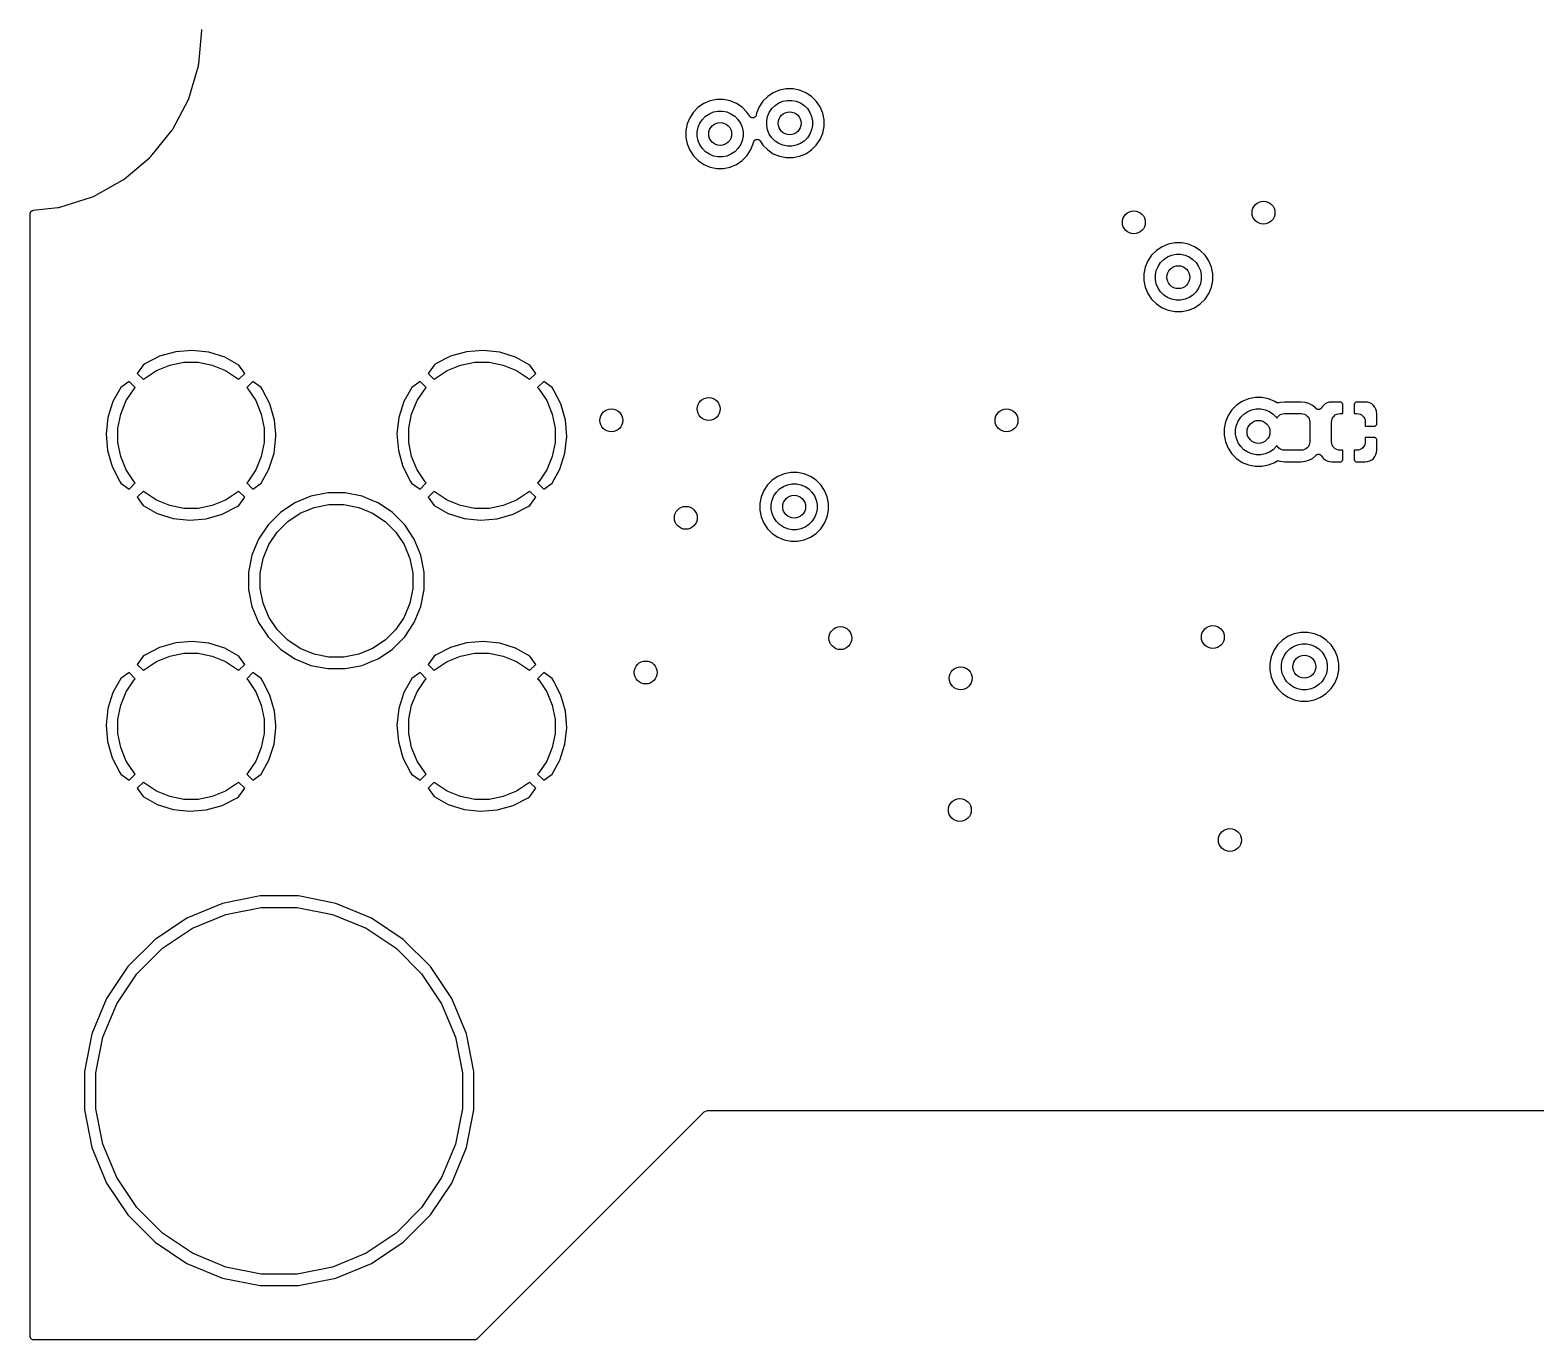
# Model space of a CAD drawing. Extents: x 113.2 to 188.8, y -123.8 to -78.2.
# Drawn here: x 113.15 to 139.44, y -123.85 to -100.99 of the extents above; entities that cross this region are included whole.
import ezdxf

# ---------------------------------------------------------------- set-up
doc = ezdxf.new("R2010")
doc.units = 0
doc.layers.add('BLACK', color=7, linetype='CONTINUOUS')

msp = doc.modelspace()

# ---------------------------------------------------------------- linework, layer by layer
at = {"layer": 'BLACK', "linetype": 'CONTINUOUS'}
for p, q in [((116.097, -101.575), (116.15, -100.996)), ((116.15, -100.996), (116.15, -100.979)), ((115.926, -102.166), (116.091, -101.608)), ((116.091, -101.608), (116.094, -101.592)), ((116.094, -101.591), (116.097, -101.575)), ((116.094, -101.592), (116.094, -101.591)), ((126.354, -102.013), (126.238, -102.036)), ((126.472, -102.013), (126.354, -102.013)), ((126.588, -102.036), (126.472, -102.013)), ((115.647, -102.706), (115.914, -102.196)), ((115.914, -102.196), (115.92, -102.181)), ((115.92, -102.18), (115.926, -102.166)), ((115.92, -102.181), (115.92, -102.18)), ((124.916, -102.268), (124.818, -102.334)), ((125.025, -102.223), (124.916, -102.268)), ((125.141, -102.2), (125.025, -102.223)), ((125.259, -102.2), (125.141, -102.2)), ((125.375, -102.223), (125.259, -102.2)), ((125.484, -102.268), (125.375, -102.223)), ((125.582, -102.334), (125.484, -102.268)), ((125.947, -102.23), (125.881, -102.328)), ((126.03, -102.147), (125.947, -102.23)), ((126.128, -102.081), (126.03, -102.147)), ((126.238, -102.036), (126.128, -102.081)), ((126.158, -102.302), (126.223, -102.258)), ((126.223, -102.258), (126.296, -102.228)), ((126.296, -102.228), (126.373, -102.213)), ((126.373, -102.213), (126.452, -102.213)), ((126.452, -102.213), (126.529, -102.228)), ((126.529, -102.228), (126.602, -102.258)), ((126.697, -102.081), (126.588, -102.036)), ((126.602, -102.258), (126.668, -102.302)), ((126.795, -102.147), (126.697, -102.081)), ((126.879, -102.23), (126.795, -102.147)), ((126.944, -102.328), (126.879, -102.23)), ((124.668, -102.516), (124.623, -102.625)), ((124.734, -102.418), (124.668, -102.516)), ((124.818, -102.334), (124.734, -102.418)), ((124.889, -102.545), (124.945, -102.489)), ((124.945, -102.489), (125.011, -102.446)), ((125.011, -102.446), (125.083, -102.415)), ((125.083, -102.415), (125.161, -102.4)), ((125.161, -102.4), (125.239, -102.4)), ((125.239, -102.4), (125.317, -102.415)), ((125.317, -102.415), (125.389, -102.446)), ((125.389, -102.446), (125.455, -102.489)), ((125.455, -102.489), (125.511, -102.545)), ((125.666, -102.418), (125.582, -102.334)), ((125.716, -102.492), (125.666, -102.418)), ((125.719, -102.496), (125.716, -102.492)), ((125.723, -102.501), (125.719, -102.496)), ((125.728, -102.505), (125.723, -102.501)), ((125.723, -102.501), (125.723, -102.501)), ((125.723, -102.501), (125.723, -102.501)), ((125.733, -102.509), (125.728, -102.505)), ((125.738, -102.512), (125.733, -102.509)), ((125.733, -102.509), (125.733, -102.509)), ((125.733, -102.509), (125.733, -102.509)), ((125.743, -102.515), (125.738, -102.512)), ((125.744, -102.515), (125.743, -102.515)), ((125.75, -102.517), (125.744, -102.515)), ((125.744, -102.515), (125.744, -102.515)), ((125.755, -102.518), (125.75, -102.517)), ((125.761, -102.519), (125.755, -102.518)), ((125.755, -102.518), (125.755, -102.518)), ((125.755, -102.518), (125.755, -102.518)), ((125.767, -102.52), (125.761, -102.519)), ((125.768, -102.52), (125.767, -102.52)), ((125.767, -102.52), (125.767, -102.52)), ((125.773, -102.519), (125.768, -102.52)), ((125.78, -102.518), (125.773, -102.519)), ((125.785, -102.517), (125.78, -102.518)), ((125.78, -102.518), (125.78, -102.518)), ((125.78, -102.518), (125.78, -102.518)), ((125.791, -102.515), (125.785, -102.517)), ((125.792, -102.515), (125.791, -102.515)), ((125.791, -102.515), (125.791, -102.515)), ((125.797, -102.512), (125.792, -102.515)), ((125.802, -102.509), (125.797, -102.512)), ((125.807, -102.506), (125.802, -102.509)), ((125.802, -102.509), (125.802, -102.509)), ((125.802, -102.509), (125.802, -102.509)), ((125.812, -102.502), (125.807, -102.506)), ((125.816, -102.497), (125.812, -102.502)), ((125.812, -102.502), (125.812, -102.502)), ((125.812, -102.502), (125.812, -102.502)), ((125.82, -102.492), (125.816, -102.497)), ((125.823, -102.487), (125.82, -102.492)), ((125.82, -102.492), (125.82, -102.492)), ((125.82, -102.492), (125.82, -102.492)), ((125.826, -102.482), (125.823, -102.487)), ((125.827, -102.476), (125.826, -102.481)), ((125.826, -102.481), (125.826, -102.481)), ((125.826, -102.481), (125.826, -102.482)), ((125.829, -102.47), (125.827, -102.476)), ((125.836, -102.438), (125.829, -102.469)), ((125.829, -102.469), (125.829, -102.47)), ((125.829, -102.47), (125.829, -102.47)), ((125.829, -102.47), (125.829, -102.47)), ((125.829, -102.47), (125.829, -102.47)), ((125.881, -102.328), (125.836, -102.438)), ((126.013, -102.573), (126.028, -102.496)), ((126.028, -102.496), (126.058, -102.423)), ((126.058, -102.423), (126.102, -102.358)), ((126.102, -102.358), (126.158, -102.302)), ((126.668, -102.302), (126.723, -102.358)), ((126.723, -102.358), (126.767, -102.423)), ((126.767, -102.423), (126.797, -102.496)), ((126.797, -102.496), (126.813, -102.573)), ((126.99, -102.438), (126.944, -102.328)), ((127.013, -102.554), (126.99, -102.438)), ((115.261, -103.193), (115.626, -102.74)), ((115.626, -102.74), (115.635, -102.726)), ((115.635, -102.725), (115.644, -102.712)), ((115.635, -102.726), (115.635, -102.725)), ((115.635, -102.725), (115.635, -102.725)), ((115.644, -102.712), (115.647, -102.706)), ((115.647, -102.706), (115.647, -102.706)), ((124.623, -102.625), (124.6, -102.741)), ((124.6, -102.741), (124.6, -102.859)), ((124.8, -102.761), (124.815, -102.683)), ((124.8, -102.839), (124.8, -102.761)), ((124.815, -102.683), (124.846, -102.611)), ((124.846, -102.611), (124.889, -102.545)), ((125.511, -102.545), (125.554, -102.611)), ((125.554, -102.611), (125.585, -102.683)), ((125.585, -102.683), (125.6, -102.761)), ((125.6, -102.761), (125.6, -102.839)), ((126.013, -102.652), (126.013, -102.573)), ((126.028, -102.729), (126.013, -102.652)), ((126.058, -102.802), (126.028, -102.729)), ((126.797, -102.729), (126.767, -102.802)), ((126.813, -102.652), (126.797, -102.729)), ((126.813, -102.573), (126.813, -102.652)), ((126.944, -102.897), (126.99, -102.788)), ((126.99, -102.788), (127.013, -102.672)), ((127.013, -102.672), (127.013, -102.554)), ((124.6, -102.859), (124.623, -102.975)), ((124.623, -102.975), (124.668, -103.084)), ((124.815, -102.917), (124.8, -102.839)), ((124.846, -102.989), (124.815, -102.917)), ((124.889, -103.055), (124.846, -102.989)), ((124.945, -103.111), (124.889, -103.055)), ((125.511, -103.055), (125.455, -103.111)), ((125.554, -102.989), (125.511, -103.055)), ((125.585, -102.917), (125.554, -102.989)), ((125.6, -102.839), (125.585, -102.917)), ((125.732, -103.084), (125.777, -102.975)), ((125.777, -102.975), (125.783, -102.944)), ((125.783, -102.943), (125.785, -102.937)), ((125.783, -102.944), (125.783, -102.943)), ((125.783, -102.943), (125.783, -102.943)), ((125.783, -102.943), (125.783, -102.943)), ((125.783, -102.943), (125.783, -102.943)), ((125.785, -102.937), (125.787, -102.931)), ((125.787, -102.931), (125.79, -102.926)), ((125.787, -102.931), (125.787, -102.931)), ((125.787, -102.931), (125.787, -102.931)), ((125.79, -102.926), (125.793, -102.921)), ((125.793, -102.92), (125.797, -102.916)), ((125.793, -102.921), (125.793, -102.92)), ((125.793, -102.92), (125.793, -102.92)), ((125.797, -102.916), (125.801, -102.911)), ((125.801, -102.911), (125.806, -102.907)), ((125.801, -102.911), (125.801, -102.911)), ((125.801, -102.911), (125.801, -102.911)), ((125.806, -102.907), (125.81, -102.903)), ((125.81, -102.903), (125.816, -102.901)), ((125.81, -102.903), (125.81, -102.903)), ((125.81, -102.903), (125.81, -102.903)), ((125.816, -102.901), (125.821, -102.898)), ((125.821, -102.898), (125.827, -102.896)), ((125.821, -102.898), (125.821, -102.898)), ((125.821, -102.898), (125.821, -102.898)), ((125.827, -102.896), (125.833, -102.894)), ((125.833, -102.894), (125.833, -102.894)), ((125.833, -102.894), (125.833, -102.894)), ((125.833, -102.894), (125.839, -102.894)), ((125.839, -102.894), (125.845, -102.893)), ((125.845, -102.893), (125.845, -102.893)), ((125.845, -102.893), (125.845, -102.893)), ((125.845, -102.893), (125.851, -102.894)), ((125.851, -102.894), (125.857, -102.894)), ((125.857, -102.894), (125.857, -102.894)), ((125.857, -102.894), (125.858, -102.894)), ((125.858, -102.894), (125.863, -102.896)), ((125.863, -102.896), (125.869, -102.898)), ((125.869, -102.898), (125.869, -102.898)), ((125.869, -102.898), (125.869, -102.898)), ((125.869, -102.898), (125.874, -102.901)), ((125.874, -102.901), (125.88, -102.904)), ((125.88, -102.904), (125.88, -102.904)), ((125.88, -102.904), (125.88, -102.904)), ((125.88, -102.904), (125.885, -102.908)), ((125.885, -102.908), (125.889, -102.912)), ((125.889, -102.912), (125.889, -102.912)), ((125.889, -102.912), (125.889, -102.912)), ((125.889, -102.912), (125.893, -102.916)), ((125.893, -102.916), (125.897, -102.921)), ((125.897, -102.921), (125.947, -102.995)), ((125.947, -102.995), (126.03, -103.079)), ((126.102, -102.868), (126.058, -102.802)), ((126.158, -102.923), (126.102, -102.868)), ((126.223, -102.967), (126.158, -102.923)), ((126.296, -102.997), (126.223, -102.967)), ((126.373, -103.013), (126.296, -102.997)), ((126.452, -103.013), (126.373, -103.013)), ((126.529, -102.997), (126.452, -103.013)), ((126.602, -102.967), (126.529, -102.997)), ((126.668, -102.923), (126.602, -102.967)), ((126.723, -102.868), (126.668, -102.923)), ((126.767, -102.802), (126.723, -102.868)), ((126.795, -103.079), (126.879, -102.995)), ((126.879, -102.995), (126.944, -102.897)), ((114.792, -103.59), (115.238, -103.216)), ((115.238, -103.216), (115.249, -103.205)), ((115.249, -103.205), (115.25, -103.204)), ((115.25, -103.204), (115.261, -103.193)), ((115.25, -103.204), (115.25, -103.204)), ((124.668, -103.084), (124.734, -103.182)), ((124.734, -103.182), (124.818, -103.266)), ((124.818, -103.266), (124.916, -103.332)), ((125.011, -103.154), (124.945, -103.111)), ((125.083, -103.185), (125.011, -103.154)), ((125.161, -103.2), (125.083, -103.185)), ((125.239, -103.2), (125.161, -103.2)), ((125.317, -103.185), (125.239, -103.2)), ((125.389, -103.154), (125.317, -103.185)), ((125.455, -103.111), (125.389, -103.154)), ((125.484, -103.332), (125.582, -103.266)), ((125.582, -103.266), (125.666, -103.182)), ((125.666, -103.182), (125.732, -103.084)), ((126.03, -103.079), (126.128, -103.144)), ((126.128, -103.144), (126.238, -103.19)), ((126.238, -103.19), (126.354, -103.213)), ((126.354, -103.213), (126.472, -103.213)), ((126.472, -103.213), (126.588, -103.19)), ((126.588, -103.19), (126.697, -103.144)), ((126.697, -103.144), (126.795, -103.079)), ((114.779, -103.599), (114.792, -103.59)), ((124.916, -103.332), (125.025, -103.377)), ((125.025, -103.377), (125.141, -103.4)), ((125.141, -103.4), (125.259, -103.4)), ((125.259, -103.4), (125.375, -103.377)), ((125.375, -103.377), (125.484, -103.332)), ((114.255, -103.889), (114.765, -103.609)), ((114.765, -103.609), (114.778, -103.6)), ((114.778, -103.6), (114.779, -103.599)), ((114.779, -103.599), (114.779, -103.599)), ((113.207, -104.133), (113.637, -104.085)), ((113.637, -104.085), (113.653, -104.081)), ((113.653, -104.081), (113.654, -104.081)), ((113.654, -104.081), (113.67, -104.078)), ((113.654, -104.081), (113.654, -104.081)), ((113.67, -104.078), (114.224, -103.902)), ((114.224, -103.902), (114.239, -103.896)), ((114.239, -103.896), (114.24, -103.895)), ((114.24, -103.895), (114.255, -103.889)), ((114.24, -103.895), (114.24, -103.895)), ((113.151, -104.19), (113.152, -104.186)), ((113.151, -104.192), (113.151, -104.19)), ((113.151, -104.194), (113.151, -104.192)), ((113.151, -104.195), (113.151, -104.194)), ((113.151, -123.786), (113.151, -104.195)), ((113.152, -104.182), (113.153, -104.18)), ((113.152, -104.186), (113.152, -104.182)), ((113.153, -104.178), (113.155, -104.174)), ((113.153, -104.18), (113.153, -104.178)), ((113.155, -104.174), (113.156, -104.171)), ((113.156, -104.171), (113.157, -104.168)), ((113.157, -104.168), (113.158, -104.166)), ((113.158, -104.166), (113.16, -104.163)), ((113.16, -104.163), (113.162, -104.16)), ((113.162, -104.16), (113.163, -104.158)), ((113.163, -104.158), (113.165, -104.156)), ((113.165, -104.156), (113.167, -104.153)), ((113.167, -104.153), (113.17, -104.15)), ((113.17, -104.15), (113.171, -104.149)), ((113.171, -104.149), (113.173, -104.147)), ((113.173, -104.147), (113.176, -104.145)), ((113.176, -104.145), (113.179, -104.143)), ((113.179, -104.143), (113.181, -104.142)), ((113.181, -104.142), (113.183, -104.14)), ((113.183, -104.14), (113.187, -104.139)), ((113.187, -104.139), (113.19, -104.137)), ((113.19, -104.137), (113.192, -104.136)), ((113.192, -104.136), (113.195, -104.135)), ((113.195, -104.135), (113.198, -104.135)), ((113.198, -104.135), (113.202, -104.134)), ((113.202, -104.134), (113.204, -104.133)), ((113.204, -104.133), (113.207, -104.133)), ((132.818, -104.834), (132.734, -104.918)), ((132.916, -104.768), (132.818, -104.834)), ((133.025, -104.723), (132.916, -104.768)), ((133.141, -104.7), (133.025, -104.723)), ((133.083, -104.915), (133.161, -104.9)), ((133.259, -104.7), (133.141, -104.7)), ((133.161, -104.9), (133.239, -104.9)), ((133.239, -104.9), (133.317, -104.915)), ((133.375, -104.723), (133.259, -104.7)), ((133.484, -104.768), (133.375, -104.723)), ((133.582, -104.834), (133.484, -104.768)), ((133.666, -104.918), (133.582, -104.834)), ((132.623, -105.125), (132.6, -105.241)), ((132.668, -105.016), (132.623, -105.125)), ((132.734, -104.918), (132.668, -105.016)), ((132.815, -105.183), (132.846, -105.111)), ((132.846, -105.111), (132.889, -105.045)), ((132.889, -105.045), (132.945, -104.989)), ((132.945, -104.989), (133.011, -104.946)), ((133.011, -104.946), (133.083, -104.915)), ((133.317, -104.915), (133.389, -104.946)), ((133.389, -104.946), (133.455, -104.989)), ((133.455, -104.989), (133.511, -105.045)), ((133.511, -105.045), (133.554, -105.111)), ((133.554, -105.111), (133.585, -105.183)), ((133.732, -105.016), (133.666, -104.918)), ((133.777, -105.125), (133.732, -105.016)), ((133.8, -105.241), (133.777, -105.125)), ((132.6, -105.241), (132.6, -105.359)), ((132.6, -105.359), (132.623, -105.475)), ((132.8, -105.261), (132.815, -105.183)), ((132.8, -105.339), (132.8, -105.261)), ((132.815, -105.417), (132.8, -105.339)), ((132.846, -105.489), (132.815, -105.417)), ((133.585, -105.417), (133.554, -105.489)), ((133.585, -105.183), (133.6, -105.261)), ((133.6, -105.339), (133.585, -105.417)), ((133.6, -105.261), (133.6, -105.339)), ((133.777, -105.475), (133.8, -105.359)), ((133.8, -105.359), (133.8, -105.241)), ((132.623, -105.475), (132.668, -105.584)), ((132.668, -105.584), (132.734, -105.682)), ((132.734, -105.682), (132.818, -105.766)), ((132.889, -105.555), (132.846, -105.489)), ((132.945, -105.611), (132.889, -105.555)), ((133.011, -105.654), (132.945, -105.611)), ((133.083, -105.685), (133.011, -105.654)), ((133.161, -105.7), (133.083, -105.685)), ((133.317, -105.685), (133.239, -105.7)), ((133.389, -105.654), (133.317, -105.685)), ((133.455, -105.611), (133.389, -105.654)), ((133.511, -105.555), (133.455, -105.611)), ((133.554, -105.489), (133.511, -105.555)), ((133.582, -105.766), (133.666, -105.682)), ((133.666, -105.682), (133.732, -105.584)), ((133.732, -105.584), (133.777, -105.475)), ((132.818, -105.766), (132.916, -105.832)), ((132.916, -105.832), (133.025, -105.877)), ((133.025, -105.877), (133.141, -105.9)), ((133.141, -105.9), (133.259, -105.9)), ((133.239, -105.7), (133.161, -105.7)), ((133.259, -105.9), (133.375, -105.877)), ((133.375, -105.877), (133.484, -105.832)), ((133.484, -105.832), (133.582, -105.766)), ((115.413, -106.681), (115.152, -106.815)), ((115.693, -106.601), (115.413, -106.681)), ((115.983, -106.577), (115.693, -106.601)), ((116.272, -106.61), (115.983, -106.577)), ((116.549, -106.698), (116.272, -106.61)), ((116.796, -106.835), (116.549, -106.698)), ((120.493, -106.681), (120.232, -106.815)), ((120.773, -106.601), (120.493, -106.681)), ((121.063, -106.577), (120.773, -106.601)), ((121.352, -106.61), (121.063, -106.577)), ((121.629, -106.698), (121.352, -106.61)), ((121.876, -106.835), (121.629, -106.698)), ((115.126, -106.833), (115.021, -106.98)), ((115.021, -106.98), (115.128, -107.087)), ((115.152, -106.815), (115.126, -106.833)), ((115.146, -107.069), (115.355, -106.929)), ((115.355, -106.929), (115.588, -106.833)), ((115.588, -106.833), (115.834, -106.784)), ((115.834, -106.784), (116.086, -106.784)), ((116.086, -106.784), (116.332, -106.833)), ((116.332, -106.833), (116.565, -106.929)), ((116.565, -106.929), (116.774, -107.069)), ((116.792, -107.087), (116.899, -106.98)), ((116.899, -106.98), (116.796, -106.835)), ((120.206, -106.833), (120.101, -106.98)), ((120.101, -106.98), (120.208, -107.087)), ((120.232, -106.815), (120.206, -106.833)), ((120.226, -107.069), (120.435, -106.929)), ((120.435, -106.929), (120.668, -106.833)), ((120.668, -106.833), (120.914, -106.784)), ((120.914, -106.784), (121.166, -106.784)), ((121.166, -106.784), (121.412, -106.833)), ((121.412, -106.833), (121.645, -106.929)), ((121.645, -106.929), (121.854, -107.069)), ((121.872, -107.087), (121.979, -106.98)), ((121.979, -106.98), (121.876, -106.835)), ((114.735, -107.224), (114.598, -107.471)), ((114.88, -107.121), (114.735, -107.224)), ((114.829, -107.455), (114.969, -107.246)), ((114.987, -107.228), (114.88, -107.121)), ((114.969, -107.246), (114.987, -107.228)), ((115.128, -107.087), (115.146, -107.069)), ((116.774, -107.069), (116.792, -107.087)), ((117.04, -107.121), (116.933, -107.228)), ((116.933, -107.228), (116.951, -107.246)), ((116.951, -107.246), (117.091, -107.455)), ((117.187, -107.226), (117.04, -107.121)), ((117.205, -107.252), (117.187, -107.226)), ((117.339, -107.513), (117.205, -107.252)), ((119.815, -107.224), (119.678, -107.471)), ((119.96, -107.121), (119.815, -107.224)), ((119.909, -107.455), (120.049, -107.246)), ((120.067, -107.228), (119.96, -107.121)), ((120.049, -107.246), (120.067, -107.228)), ((120.208, -107.087), (120.226, -107.069)), ((121.854, -107.069), (121.872, -107.087)), ((122.12, -107.121), (122.013, -107.228)), ((122.013, -107.228), (122.031, -107.246)), ((122.031, -107.246), (122.171, -107.455)), ((122.267, -107.226), (122.12, -107.121)), ((122.285, -107.252), (122.267, -107.226)), ((122.419, -107.513), (122.285, -107.252)), ((114.598, -107.471), (114.51, -107.748)), ((114.733, -107.688), (114.829, -107.455)), ((117.091, -107.455), (117.187, -107.688)), ((117.419, -107.793), (117.339, -107.513)), ((119.678, -107.471), (119.59, -107.748)), ((119.813, -107.688), (119.909, -107.455)), ((122.171, -107.455), (122.267, -107.688)), ((122.499, -107.793), (122.419, -107.513)), ((134.218, -107.534), (134.134, -107.618)), ((134.316, -107.468), (134.218, -107.534)), ((134.425, -107.423), (134.316, -107.468)), ((134.541, -107.4), (134.425, -107.423)), ((134.659, -107.4), (134.541, -107.4)), ((134.775, -107.423), (134.659, -107.4)), ((134.884, -107.468), (134.775, -107.423)), ((134.909, -107.485), (134.884, -107.468)), ((134.911, -107.486), (134.909, -107.485)), ((134.913, -107.488), (134.911, -107.486)), ((134.917, -107.489), (134.913, -107.488)), ((134.92, -107.49), (134.917, -107.489)), ((134.922, -107.491), (134.92, -107.49)), ((134.925, -107.492), (134.922, -107.491)), ((134.928, -107.493), (134.925, -107.492)), ((134.931, -107.494), (134.928, -107.493)), ((134.934, -107.494), (134.931, -107.494)), ((134.937, -107.495), (134.934, -107.494)), ((134.94, -107.495), (134.937, -107.495)), ((134.944, -107.495), (134.94, -107.495)), ((134.946, -107.495), (134.944, -107.495)), ((134.949, -107.495), (134.946, -107.495)), ((134.952, -107.494), (134.949, -107.495)), ((134.956, -107.494), (134.952, -107.494)), ((134.958, -107.493), (134.956, -107.494)), ((134.961, -107.493), (134.958, -107.493)), ((134.962, -107.493), (134.961, -107.493)), ((134.985, -107.486), (134.962, -107.493)), ((135.056, -107.479), (134.985, -107.486)), ((135.344, -107.479), (135.056, -107.479)), ((135.415, -107.486), (135.344, -107.479)), ((135.481, -107.506), (135.415, -107.486)), ((135.541, -107.538), (135.481, -107.506)), ((135.763, -107.513), (135.733, -107.538)), ((135.798, -107.494), (135.763, -107.513)), ((135.836, -107.483), (135.798, -107.494)), ((135.878, -107.479), (135.836, -107.483)), ((136.041, -107.48), (135.878, -107.479)), ((136.07, -107.509), (136.041, -107.48)), ((136.07, -107.68), (136.07, -107.509)), ((136.299, -107.48), (136.27, -107.509)), ((136.27, -107.509), (136.27, -107.68)), ((136.462, -107.479), (136.299, -107.48)), ((136.504, -107.483), (136.462, -107.479)), ((136.542, -107.494), (136.504, -107.483)), ((136.577, -107.513), (136.542, -107.494)), ((136.607, -107.538), (136.577, -107.513)), ((114.51, -107.748), (114.477, -108.037)), ((114.684, -107.934), (114.733, -107.688)), ((117.187, -107.688), (117.236, -107.934)), ((117.44, -108.042), (117.419, -107.793)), ((119.59, -107.748), (119.557, -108.037)), ((119.764, -107.934), (119.813, -107.688)), ((122.267, -107.688), (122.316, -107.934)), ((122.511, -107.94), (122.499, -107.793)), ((134.068, -107.716), (134.023, -107.825)), ((134.134, -107.618), (134.068, -107.716)), ((134.246, -107.811), (134.289, -107.745)), ((134.289, -107.745), (134.345, -107.689)), ((134.345, -107.689), (134.411, -107.646)), ((134.411, -107.646), (134.483, -107.615)), ((134.483, -107.615), (134.561, -107.6)), ((134.561, -107.6), (134.639, -107.6)), ((134.639, -107.6), (134.717, -107.615)), ((134.717, -107.615), (134.789, -107.646)), ((134.789, -107.646), (134.855, -107.689)), ((134.855, -107.689), (134.911, -107.745)), ((134.911, -107.745), (134.922, -107.761)), ((134.922, -107.761), (134.93, -107.746)), ((134.93, -107.746), (134.948, -107.723)), ((134.948, -107.723), (134.971, -107.705)), ((134.971, -107.705), (134.996, -107.691)), ((134.996, -107.691), (135.024, -107.683)), ((135.024, -107.683), (135.052, -107.68)), ((135.052, -107.68), (135.347, -107.68)), ((135.347, -107.68), (135.376, -107.683)), ((135.376, -107.683), (135.404, -107.691)), ((135.404, -107.691), (135.429, -107.705)), ((135.429, -107.705), (135.452, -107.723)), ((135.452, -107.723), (135.47, -107.746)), ((135.47, -107.746), (135.484, -107.771)), ((135.484, -107.771), (135.492, -107.799)), ((135.594, -107.581), (135.541, -107.538)), ((135.599, -107.587), (135.594, -107.581)), ((135.603, -107.592), (135.599, -107.587)), ((135.608, -107.596), (135.603, -107.592)), ((135.613, -107.6), (135.608, -107.596)), ((135.608, -107.596), (135.608, -107.596)), ((135.608, -107.596), (135.608, -107.596)), ((135.618, -107.603), (135.613, -107.6)), ((135.624, -107.605), (135.618, -107.603)), ((135.618, -107.603), (135.618, -107.603)), ((135.618, -107.603), (135.618, -107.603)), ((135.629, -107.608), (135.624, -107.605)), ((135.635, -107.609), (135.629, -107.608)), ((135.629, -107.608), (135.629, -107.608)), ((135.629, -107.608), (135.629, -107.608)), ((135.641, -107.61), (135.635, -107.609)), ((135.647, -107.61), (135.641, -107.61)), ((135.641, -107.61), (135.641, -107.61)), ((135.641, -107.61), (135.641, -107.61)), ((135.653, -107.61), (135.647, -107.61)), ((135.654, -107.61), (135.653, -107.61)), ((135.653, -107.61), (135.653, -107.61)), ((135.659, -107.609), (135.654, -107.61)), ((135.665, -107.608), (135.659, -107.609)), ((135.666, -107.608), (135.665, -107.608)), ((135.665, -107.608), (135.665, -107.608)), ((135.671, -107.606), (135.666, -107.608)), ((135.677, -107.603), (135.671, -107.606)), ((135.682, -107.6), (135.677, -107.603)), ((135.677, -107.603), (135.677, -107.603)), ((135.677, -107.603), (135.677, -107.603)), ((135.687, -107.597), (135.682, -107.6)), ((135.691, -107.592), (135.687, -107.596)), ((135.687, -107.596), (135.687, -107.597)), ((135.687, -107.597), (135.687, -107.597)), ((135.696, -107.588), (135.691, -107.592)), ((135.699, -107.583), (135.696, -107.588)), ((135.696, -107.588), (135.696, -107.588)), ((135.696, -107.588), (135.696, -107.588)), ((135.703, -107.578), (135.699, -107.583)), ((135.708, -107.568), (135.703, -107.577)), ((135.703, -107.577), (135.703, -107.578)), ((135.703, -107.578), (135.703, -107.578)), ((135.703, -107.578), (135.703, -107.578)), ((135.703, -107.578), (135.703, -107.578)), ((135.733, -107.538), (135.708, -107.568)), ((135.878, -107.799), (135.886, -107.771)), ((135.886, -107.771), (135.9, -107.746)), ((135.9, -107.746), (135.918, -107.723)), ((135.918, -107.723), (135.941, -107.705)), ((135.941, -107.705), (135.966, -107.691)), ((135.966, -107.691), (135.994, -107.683)), ((135.994, -107.683), (136.023, -107.68)), ((136.023, -107.68), (136.07, -107.68)), ((136.27, -107.68), (136.317, -107.68)), ((136.317, -107.68), (136.346, -107.683)), ((136.346, -107.683), (136.374, -107.691)), ((136.374, -107.691), (136.399, -107.705)), ((136.399, -107.705), (136.422, -107.723)), ((136.422, -107.723), (136.44, -107.746)), ((136.44, -107.746), (136.454, -107.771)), ((136.454, -107.771), (136.462, -107.799)), ((136.632, -107.568), (136.607, -107.538)), ((136.651, -107.603), (136.632, -107.568)), ((136.662, -107.641), (136.651, -107.603)), ((136.666, -107.683), (136.662, -107.641)), ((136.665, -107.834), (136.666, -107.683)), ((114.477, -108.037), (114.501, -108.327)), ((114.684, -108.186), (114.684, -107.934)), ((117.236, -107.934), (117.236, -108.186)), ((117.443, -108.083), (117.44, -108.042)), ((117.44, -108.042), (117.44, -108.042)), ((119.557, -108.037), (119.581, -108.327)), ((119.764, -108.186), (119.764, -107.934)), ((122.316, -107.934), (122.316, -108.186)), ((122.523, -108.083), (122.511, -107.94)), ((134.023, -107.825), (134, -107.941)), ((134, -107.941), (134, -108.059)), ((134, -108.059), (134.023, -108.175)), ((134.2, -107.961), (134.215, -107.883)), ((134.2, -108.039), (134.2, -107.961)), ((134.215, -108.117), (134.2, -108.039)), ((134.215, -107.883), (134.246, -107.811)), ((135.492, -107.799), (135.495, -107.828)), ((135.495, -107.828), (135.495, -108.172)), ((135.875, -107.828), (135.878, -107.799)), ((135.875, -108.172), (135.875, -107.828)), ((136.462, -107.799), (136.465, -107.828)), ((136.465, -107.828), (136.465, -107.9)), ((136.465, -107.9), (136.636, -107.9)), ((136.636, -107.9), (136.665, -107.871)), ((136.665, -107.871), (136.665, -107.834)), ((136.665, -107.834), (136.665, -107.834)), ((114.733, -108.432), (114.684, -108.186)), ((117.236, -108.186), (117.187, -108.432)), ((117.41, -108.372), (117.443, -108.083)), ((119.813, -108.432), (119.764, -108.186)), ((122.316, -108.186), (122.267, -108.432)), ((122.49, -108.372), (122.523, -108.083)), ((134.023, -108.175), (134.068, -108.284)), ((134.068, -108.284), (134.134, -108.382)), ((134.246, -108.189), (134.215, -108.117)), ((134.289, -108.255), (134.246, -108.189)), ((134.345, -108.311), (134.289, -108.255)), ((134.411, -108.354), (134.345, -108.311)), ((134.855, -108.311), (134.789, -108.354)), ((134.911, -108.255), (134.855, -108.311)), ((134.922, -108.239), (134.911, -108.255)), ((134.93, -108.254), (134.922, -108.239)), ((134.948, -108.277), (134.93, -108.254)), ((134.971, -108.295), (134.948, -108.277)), ((134.996, -108.309), (134.971, -108.295)), ((135.024, -108.317), (134.996, -108.309)), ((135.052, -108.32), (135.024, -108.317)), ((135.347, -108.32), (135.052, -108.32)), ((135.376, -108.317), (135.347, -108.32)), ((135.404, -108.309), (135.376, -108.317)), ((135.429, -108.295), (135.404, -108.309)), ((135.452, -108.277), (135.429, -108.295)), ((135.47, -108.254), (135.452, -108.277)), ((135.484, -108.229), (135.47, -108.254)), ((135.492, -108.201), (135.484, -108.229)), ((135.495, -108.172), (135.492, -108.201)), ((135.878, -108.201), (135.875, -108.172)), ((135.886, -108.229), (135.878, -108.201)), ((135.9, -108.254), (135.886, -108.229)), ((135.918, -108.277), (135.9, -108.254)), ((135.941, -108.295), (135.918, -108.277)), ((135.966, -108.309), (135.941, -108.295)), ((135.994, -108.317), (135.966, -108.309)), ((136.023, -108.32), (135.994, -108.317)), ((136.07, -108.32), (136.023, -108.32)), ((136.07, -108.491), (136.07, -108.32)), ((136.317, -108.32), (136.27, -108.32)), ((136.27, -108.32), (136.27, -108.491)), ((136.346, -108.317), (136.317, -108.32)), ((136.374, -108.309), (136.346, -108.317)), ((136.399, -108.295), (136.374, -108.309)), ((136.422, -108.277), (136.399, -108.295)), ((136.44, -108.254), (136.422, -108.277)), ((136.454, -108.229), (136.44, -108.254)), ((136.462, -108.201), (136.454, -108.229)), ((136.465, -108.172), (136.462, -108.201)), ((136.465, -108.1), (136.465, -108.172)), ((136.636, -108.1), (136.465, -108.1)), ((136.665, -108.129), (136.636, -108.1)), ((136.662, -108.359), (136.666, -108.317)), ((136.666, -108.317), (136.665, -108.129)), ((114.501, -108.327), (114.581, -108.607)), ((114.829, -108.665), (114.733, -108.432)), ((117.187, -108.432), (117.091, -108.665)), ((117.322, -108.649), (117.41, -108.372)), ((119.581, -108.327), (119.661, -108.607)), ((119.909, -108.665), (119.813, -108.432)), ((122.267, -108.432), (122.171, -108.665)), ((122.402, -108.649), (122.49, -108.372)), ((134.134, -108.382), (134.218, -108.466)), ((134.218, -108.466), (134.316, -108.532)), ((134.316, -108.532), (134.425, -108.577)), ((134.483, -108.385), (134.411, -108.354)), ((134.425, -108.577), (134.541, -108.6)), ((134.561, -108.4), (134.483, -108.385)), ((134.639, -108.4), (134.561, -108.4)), ((134.717, -108.385), (134.639, -108.4)), ((134.659, -108.6), (134.775, -108.577)), ((134.789, -108.354), (134.717, -108.385)), ((134.775, -108.577), (134.884, -108.532)), ((134.884, -108.532), (134.909, -108.515)), ((134.909, -108.515), (134.912, -108.514)), ((134.909, -108.515), (134.909, -108.515)), ((134.912, -108.514), (134.914, -108.512)), ((134.914, -108.512), (134.917, -108.511)), ((134.917, -108.511), (134.92, -108.509)), ((134.92, -108.509), (134.923, -108.508)), ((134.923, -108.508), (134.926, -108.507)), ((134.926, -108.507), (134.929, -108.507)), ((134.929, -108.507), (134.932, -108.506)), ((134.932, -108.506), (134.935, -108.506)), ((134.935, -108.506), (134.938, -108.505)), ((134.938, -108.505), (134.941, -108.505)), ((134.941, -108.505), (134.944, -108.505)), ((134.944, -108.505), (134.947, -108.505)), ((134.947, -108.505), (134.95, -108.505)), ((134.95, -108.505), (134.953, -108.506)), ((134.953, -108.506), (134.957, -108.506)), ((134.957, -108.506), (134.959, -108.507)), ((134.959, -108.507), (134.962, -108.507)), ((134.962, -108.507), (134.985, -108.514)), ((134.985, -108.514), (135.056, -108.521)), ((135.056, -108.521), (135.344, -108.521)), ((135.344, -108.521), (135.415, -108.514)), ((135.415, -108.514), (135.481, -108.494)), ((135.481, -108.494), (135.541, -108.462)), ((135.541, -108.462), (135.594, -108.419)), ((135.594, -108.419), (135.599, -108.413)), ((135.599, -108.413), (135.599, -108.412)), ((135.599, -108.412), (135.599, -108.412)), ((135.599, -108.412), (135.6, -108.412)), ((135.6, -108.412), (135.604, -108.408)), ((135.6, -108.412), (135.6, -108.412)), ((135.604, -108.408), (135.608, -108.403)), ((135.608, -108.403), (135.614, -108.4)), ((135.608, -108.403), (135.608, -108.403)), ((135.608, -108.403), (135.608, -108.403)), ((135.614, -108.4), (135.618, -108.397)), ((135.618, -108.397), (135.619, -108.397)), ((135.619, -108.397), (135.624, -108.394)), ((135.619, -108.397), (135.619, -108.397)), ((135.624, -108.394), (135.63, -108.392)), ((135.63, -108.392), (135.636, -108.391)), ((135.63, -108.392), (135.63, -108.392)), ((135.63, -108.392), (135.63, -108.392)), ((135.636, -108.391), (135.642, -108.39)), ((135.642, -108.39), (135.642, -108.39)), ((135.642, -108.39), (135.642, -108.39)), ((135.642, -108.39), (135.648, -108.39)), ((135.648, -108.39), (135.654, -108.39)), ((135.654, -108.39), (135.654, -108.39)), ((135.654, -108.39), (135.654, -108.39)), ((135.654, -108.39), (135.66, -108.391)), ((135.66, -108.391), (135.666, -108.392)), ((135.666, -108.392), (135.666, -108.392)), ((135.666, -108.392), (135.666, -108.392)), ((135.666, -108.392), (135.672, -108.395)), ((135.672, -108.395), (135.677, -108.397)), ((135.677, -108.397), (135.678, -108.397)), ((135.678, -108.397), (135.678, -108.397)), ((135.678, -108.397), (135.683, -108.401)), ((135.683, -108.401), (135.688, -108.404)), ((135.688, -108.404), (135.688, -108.404)), ((135.688, -108.404), (135.688, -108.404)), ((135.688, -108.404), (135.692, -108.408)), ((135.692, -108.408), (135.696, -108.413)), ((135.696, -108.413), (135.696, -108.413)), ((135.696, -108.413), (135.697, -108.413)), ((135.697, -108.413), (135.7, -108.418)), ((135.7, -108.418), (135.703, -108.423)), ((135.703, -108.423), (135.708, -108.432)), ((135.708, -108.432), (135.733, -108.462)), ((135.733, -108.462), (135.763, -108.487)), ((135.763, -108.487), (135.798, -108.506)), ((135.798, -108.506), (135.836, -108.517)), ((135.836, -108.517), (135.878, -108.521)), ((135.878, -108.521), (136.041, -108.52)), ((136.041, -108.52), (136.07, -108.491)), ((136.27, -108.491), (136.299, -108.52)), ((136.299, -108.52), (136.462, -108.521)), ((136.462, -108.521), (136.504, -108.517)), ((136.504, -108.517), (136.542, -108.506)), ((136.542, -108.506), (136.577, -108.487)), ((136.577, -108.487), (136.607, -108.462)), ((136.607, -108.462), (136.632, -108.432)), ((136.632, -108.432), (136.651, -108.397)), ((136.651, -108.397), (136.662, -108.359)), ((114.581, -108.607), (114.715, -108.868)), ((114.969, -108.874), (114.829, -108.665)), ((117.091, -108.665), (116.951, -108.874)), ((117.185, -108.896), (117.322, -108.649)), ((119.661, -108.607), (119.795, -108.868)), ((120.049, -108.874), (119.909, -108.665)), ((122.171, -108.665), (122.031, -108.874)), ((122.265, -108.896), (122.402, -108.649)), ((126.11, -108.841), (126.026, -108.925)), ((126.208, -108.776), (126.11, -108.841)), ((126.317, -108.731), (126.208, -108.776)), ((126.433, -108.707), (126.317, -108.731)), ((126.552, -108.707), (126.433, -108.707)), ((126.668, -108.731), (126.552, -108.707)), ((126.777, -108.776), (126.668, -108.731)), ((126.875, -108.841), (126.777, -108.776)), ((126.959, -108.925), (126.875, -108.841)), ((134.541, -108.6), (134.659, -108.6)), ((114.715, -108.868), (114.733, -108.894)), ((114.733, -108.894), (114.88, -108.999)), ((114.88, -108.999), (114.987, -108.892)), ((114.987, -108.892), (114.969, -108.874)), ((115.128, -109.033), (115.021, -109.14)), ((115.146, -109.051), (115.128, -109.033)), ((115.355, -109.191), (115.146, -109.051)), ((116.774, -109.051), (116.565, -109.191)), ((116.792, -109.033), (116.774, -109.051)), ((116.899, -109.14), (116.792, -109.033)), ((116.951, -108.874), (116.933, -108.892)), ((116.933, -108.892), (117.04, -108.999)), ((117.04, -108.999), (117.185, -108.896)), ((118.349, -109.066), (118.053, -109.125)), ((118.651, -109.066), (118.349, -109.066)), ((118.947, -109.125), (118.651, -109.066)), ((119.795, -108.868), (119.813, -108.894)), ((119.813, -108.894), (119.96, -108.999)), ((119.96, -108.999), (120.067, -108.892)), ((120.067, -108.892), (120.049, -108.874)), ((120.208, -109.033), (120.101, -109.14)), ((120.226, -109.051), (120.208, -109.033)), ((120.435, -109.191), (120.226, -109.051)), ((121.854, -109.051), (121.645, -109.191)), ((121.872, -109.033), (121.854, -109.051)), ((121.979, -109.14), (121.872, -109.033)), ((122.031, -108.874), (122.013, -108.892)), ((122.013, -108.892), (122.12, -108.999)), ((122.12, -108.999), (122.265, -108.896)), ((125.961, -109.023), (125.916, -109.132)), ((126.026, -108.925), (125.961, -109.023)), ((126.138, -109.118), (126.182, -109.053)), ((126.182, -109.053), (126.238, -108.997)), ((126.238, -108.997), (126.303, -108.953)), ((126.303, -108.953), (126.376, -108.923)), ((126.376, -108.923), (126.453, -108.907)), ((126.453, -108.907), (126.532, -108.907)), ((126.532, -108.907), (126.609, -108.923)), ((126.609, -108.923), (126.682, -108.953)), ((126.682, -108.953), (126.747, -108.997)), ((126.747, -108.997), (126.803, -109.053)), ((126.803, -109.053), (126.847, -109.118)), ((127.024, -109.023), (126.959, -108.925)), ((127.069, -109.132), (127.024, -109.023)), ((115.021, -109.14), (115.124, -109.285)), ((115.124, -109.285), (115.371, -109.422)), ((115.588, -109.287), (115.355, -109.191)), ((115.834, -109.336), (115.588, -109.287)), ((116.086, -109.336), (115.834, -109.336)), ((116.332, -109.287), (116.086, -109.336)), ((116.565, -109.191), (116.332, -109.287)), ((116.507, -109.439), (116.768, -109.305)), ((116.768, -109.305), (116.794, -109.287)), ((116.794, -109.287), (116.899, -109.14)), ((117.774, -109.241), (117.522, -109.409)), ((118.053, -109.125), (117.774, -109.241)), ((117.868, -109.418), (118.111, -109.318)), ((118.111, -109.318), (118.369, -109.266)), ((118.369, -109.266), (118.631, -109.266)), ((118.631, -109.266), (118.889, -109.318)), ((118.889, -109.318), (119.132, -109.418)), ((119.106, -109.191), (118.947, -109.125)), ((119.226, -109.241), (119.106, -109.191)), ((119.478, -109.409), (119.226, -109.241)), ((120.101, -109.14), (120.204, -109.285)), ((120.204, -109.285), (120.451, -109.422)), ((120.668, -109.287), (120.435, -109.191)), ((120.914, -109.336), (120.668, -109.287)), ((121.166, -109.336), (120.914, -109.336)), ((121.412, -109.287), (121.166, -109.336)), ((121.645, -109.191), (121.412, -109.287)), ((121.587, -109.439), (121.848, -109.305)), ((121.848, -109.305), (121.874, -109.287)), ((121.874, -109.287), (121.932, -109.206)), ((121.932, -109.206), (121.979, -109.14)), ((125.916, -109.132), (125.892, -109.248)), ((125.892, -109.248), (125.892, -109.367)), ((125.892, -109.367), (125.916, -109.483)), ((126.093, -109.268), (126.108, -109.191)), ((126.093, -109.347), (126.093, -109.268)), ((126.108, -109.424), (126.093, -109.347)), ((126.108, -109.191), (126.138, -109.118)), ((126.847, -109.118), (126.877, -109.191)), ((126.877, -109.191), (126.892, -109.268)), ((126.892, -109.347), (126.877, -109.424)), ((126.892, -109.268), (126.892, -109.347)), ((127.093, -109.248), (127.069, -109.132)), ((127.069, -109.483), (127.093, -109.367)), ((127.093, -109.367), (127.093, -109.248)), ((115.371, -109.422), (115.648, -109.51)), ((115.648, -109.51), (115.937, -109.543)), ((115.937, -109.543), (116.227, -109.519)), ((116.227, -109.519), (116.507, -109.439)), ((117.309, -109.622), (117.141, -109.874)), ((117.522, -109.409), (117.309, -109.622)), ((117.464, -109.75), (117.65, -109.564)), ((117.65, -109.564), (117.868, -109.418)), ((119.132, -109.418), (119.35, -109.564)), ((119.35, -109.564), (119.536, -109.75)), ((119.691, -109.622), (119.478, -109.409)), ((119.859, -109.874), (119.691, -109.622)), ((120.451, -109.422), (120.728, -109.51)), ((120.728, -109.51), (121.017, -109.543)), ((121.017, -109.543), (121.307, -109.519)), ((121.307, -109.519), (121.587, -109.439)), ((125.916, -109.483), (125.961, -109.592)), ((125.961, -109.592), (126.026, -109.69)), ((126.138, -109.497), (126.108, -109.424)), ((126.182, -109.562), (126.138, -109.497)), ((126.238, -109.618), (126.182, -109.562)), ((126.303, -109.662), (126.238, -109.618)), ((126.747, -109.618), (126.682, -109.662)), ((126.803, -109.562), (126.747, -109.618)), ((126.847, -109.497), (126.803, -109.562)), ((126.877, -109.424), (126.847, -109.497)), ((126.959, -109.69), (127.024, -109.592)), ((127.024, -109.592), (127.069, -109.483)), ((117.141, -109.874), (117.025, -110.153)), ((117.318, -109.968), (117.464, -109.75)), ((119.536, -109.75), (119.682, -109.968)), ((119.975, -110.153), (119.859, -109.874)), ((126.026, -109.69), (126.11, -109.774)), ((126.11, -109.774), (126.208, -109.839)), ((126.208, -109.839), (126.317, -109.884)), ((126.376, -109.692), (126.303, -109.662)), ((126.317, -109.884), (126.433, -109.907)), ((126.453, -109.707), (126.376, -109.692)), ((126.532, -109.707), (126.453, -109.707)), ((126.609, -109.692), (126.532, -109.707)), ((126.552, -109.907), (126.668, -109.884)), ((126.682, -109.662), (126.609, -109.692)), ((126.668, -109.884), (126.777, -109.839)), ((126.777, -109.839), (126.875, -109.774)), ((126.875, -109.774), (126.959, -109.69)), ((117.025, -110.153), (116.966, -110.449)), ((117.218, -110.211), (117.318, -109.968)), ((119.682, -109.968), (119.782, -110.211)), ((120.033, -110.449), (119.975, -110.153)), ((126.433, -109.907), (126.552, -109.907)), ((117.166, -110.469), (117.218, -110.211)), ((119.782, -110.211), (119.834, -110.469)), ((116.966, -110.449), (116.966, -110.751)), ((117.166, -110.731), (117.166, -110.469)), ((119.834, -110.469), (119.834, -110.731)), ((120.033, -110.751), (120.033, -110.449)), ((116.966, -110.751), (117.025, -111.047)), ((117.218, -110.989), (117.166, -110.731)), ((119.834, -110.731), (119.782, -110.989)), ((119.975, -111.047), (120.033, -110.751)), ((117.025, -111.047), (117.141, -111.326)), ((117.318, -111.232), (117.218, -110.989)), ((119.782, -110.989), (119.682, -111.232)), ((119.859, -111.326), (119.975, -111.047)), ((117.141, -111.326), (117.309, -111.578)), ((117.464, -111.45), (117.318, -111.232)), ((117.65, -111.636), (117.464, -111.45)), ((119.536, -111.45), (119.35, -111.636)), ((119.682, -111.232), (119.536, -111.45)), ((119.691, -111.578), (119.859, -111.326)), ((115.693, -111.681), (115.413, -111.761)), ((115.983, -111.657), (115.693, -111.681)), ((116.272, -111.69), (115.983, -111.657)), ((116.549, -111.778), (116.272, -111.69)), ((117.309, -111.578), (117.522, -111.791)), ((117.868, -111.782), (117.65, -111.636)), ((119.35, -111.636), (119.132, -111.782)), ((119.478, -111.791), (119.691, -111.578)), ((120.773, -111.681), (120.493, -111.761)), ((121.063, -111.657), (120.773, -111.681)), ((121.352, -111.69), (121.063, -111.657)), ((121.629, -111.778), (121.352, -111.69)), ((134.934, -111.718), (134.868, -111.816)), ((135.018, -111.634), (134.934, -111.718)), ((135.116, -111.568), (135.018, -111.634)), ((135.225, -111.523), (135.116, -111.568)), ((135.211, -111.746), (135.283, -111.715)), ((135.341, -111.5), (135.225, -111.523)), ((135.283, -111.715), (135.361, -111.7)), ((135.459, -111.5), (135.341, -111.5)), ((135.361, -111.7), (135.439, -111.7)), ((135.439, -111.7), (135.517, -111.715)), ((135.575, -111.523), (135.459, -111.5)), ((135.517, -111.715), (135.589, -111.746)), ((135.684, -111.568), (135.575, -111.523)), ((135.782, -111.634), (135.684, -111.568)), ((135.866, -111.718), (135.782, -111.634)), ((135.932, -111.816), (135.866, -111.718)), ((115.126, -111.913), (115.021, -112.06)), ((115.152, -111.895), (115.126, -111.913)), ((115.413, -111.761), (115.152, -111.895)), ((115.355, -112.009), (115.588, -111.913)), ((115.588, -111.913), (115.834, -111.864)), ((115.834, -111.864), (116.086, -111.864)), ((116.086, -111.864), (116.332, -111.913)), ((116.332, -111.913), (116.565, -112.009)), ((116.796, -111.915), (116.549, -111.778)), ((116.899, -112.06), (116.796, -111.915)), ((117.522, -111.791), (117.774, -111.959)), ((117.774, -111.959), (118.053, -112.075)), ((118.111, -111.882), (117.868, -111.782)), ((118.369, -111.933), (118.111, -111.882)), ((118.631, -111.933), (118.369, -111.933)), ((118.889, -111.882), (118.631, -111.933)), ((119.132, -111.782), (118.889, -111.882)), ((119.106, -112.009), (119.226, -111.959)), ((119.226, -111.959), (119.478, -111.791)), ((120.206, -111.913), (120.101, -112.06)), ((120.232, -111.895), (120.206, -111.913)), ((120.493, -111.761), (120.232, -111.895)), ((120.435, -112.009), (120.668, -111.913)), ((120.668, -111.913), (120.914, -111.864)), ((120.914, -111.864), (121.166, -111.864)), ((121.166, -111.864), (121.412, -111.913)), ((121.412, -111.913), (121.645, -112.009)), ((121.876, -111.915), (121.629, -111.778)), ((121.979, -112.06), (121.876, -111.915)), ((134.823, -111.925), (134.8, -112.041)), ((134.868, -111.816), (134.823, -111.925)), ((135, -112.061), (135.015, -111.983)), ((135.015, -111.983), (135.046, -111.911)), ((135.046, -111.911), (135.089, -111.845)), ((135.089, -111.845), (135.145, -111.789)), ((135.145, -111.789), (135.211, -111.746)), ((135.589, -111.746), (135.655, -111.789)), ((135.655, -111.789), (135.711, -111.845)), ((135.711, -111.845), (135.754, -111.911)), ((135.754, -111.911), (135.785, -111.983)), ((135.785, -111.983), (135.8, -112.061)), ((135.977, -111.925), (135.932, -111.816)), ((136, -112.041), (135.977, -111.925)), ((114.88, -112.201), (114.735, -112.304)), ((114.987, -112.308), (114.88, -112.201)), ((115.021, -112.06), (115.128, -112.167)), ((115.128, -112.167), (115.146, -112.149)), ((115.146, -112.149), (115.355, -112.009)), ((116.565, -112.009), (116.774, -112.149)), ((116.774, -112.149), (116.792, -112.167)), ((116.792, -112.167), (116.899, -112.06)), ((117.04, -112.201), (116.933, -112.308)), ((117.187, -112.306), (117.04, -112.201)), ((118.053, -112.075), (118.349, -112.133)), ((118.349, -112.133), (118.651, -112.133)), ((118.651, -112.133), (118.947, -112.075)), ((118.947, -112.075), (119.106, -112.009)), ((119.96, -112.201), (119.815, -112.304)), ((120.067, -112.308), (119.96, -112.201)), ((120.101, -112.06), (120.208, -112.167)), ((120.208, -112.167), (120.226, -112.149)), ((120.226, -112.149), (120.435, -112.009)), ((121.645, -112.009), (121.854, -112.149)), ((121.854, -112.149), (121.872, -112.167)), ((121.872, -112.167), (121.979, -112.06)), ((122.12, -112.201), (122.013, -112.308)), ((122.267, -112.306), (122.12, -112.201)), ((134.8, -112.041), (134.8, -112.159)), ((134.8, -112.159), (134.823, -112.275)), ((135, -112.139), (135, -112.061)), ((135.015, -112.217), (135, -112.139)), ((135.046, -112.289), (135.015, -112.217)), ((135.785, -112.217), (135.754, -112.289)), ((135.8, -112.139), (135.785, -112.217)), ((135.8, -112.061), (135.8, -112.139)), ((135.977, -112.275), (136, -112.159)), ((136, -112.159), (136, -112.041)), ((114.735, -112.304), (114.598, -112.551)), ((114.829, -112.535), (114.969, -112.326)), ((114.969, -112.326), (114.987, -112.308)), ((116.933, -112.308), (116.951, -112.326)), ((116.951, -112.326), (117.091, -112.535)), ((117.205, -112.332), (117.187, -112.306)), ((117.339, -112.593), (117.205, -112.332)), ((119.815, -112.304), (119.678, -112.551)), ((119.909, -112.535), (120.049, -112.326)), ((120.049, -112.326), (120.067, -112.308)), ((122.013, -112.308), (122.031, -112.326)), ((122.031, -112.326), (122.171, -112.535)), ((122.285, -112.332), (122.267, -112.306)), ((122.419, -112.593), (122.285, -112.332)), ((134.823, -112.275), (134.868, -112.384)), ((134.868, -112.384), (134.934, -112.482)), ((134.934, -112.482), (135.018, -112.566)), ((135.089, -112.355), (135.046, -112.289)), ((135.145, -112.411), (135.089, -112.355)), ((135.211, -112.454), (135.145, -112.411)), ((135.283, -112.485), (135.211, -112.454)), ((135.361, -112.5), (135.283, -112.485)), ((135.439, -112.5), (135.361, -112.5)), ((135.517, -112.485), (135.439, -112.5)), ((135.589, -112.454), (135.517, -112.485)), ((135.655, -112.411), (135.589, -112.454)), ((135.711, -112.355), (135.655, -112.411)), ((135.754, -112.289), (135.711, -112.355)), ((135.782, -112.566), (135.866, -112.482)), ((135.866, -112.482), (135.932, -112.384)), ((135.932, -112.384), (135.977, -112.275)), ((114.598, -112.551), (114.51, -112.828)), ((114.684, -113.014), (114.733, -112.768)), ((114.733, -112.768), (114.829, -112.535)), ((117.091, -112.535), (117.187, -112.768)), ((117.187, -112.768), (117.236, -113.014)), ((117.419, -112.873), (117.339, -112.593)), ((119.678, -112.551), (119.59, -112.828)), ((119.764, -113.014), (119.813, -112.768)), ((119.813, -112.768), (119.909, -112.535)), ((122.171, -112.535), (122.267, -112.768)), ((122.267, -112.768), (122.316, -113.014)), ((122.499, -112.873), (122.419, -112.593)), ((135.018, -112.566), (135.116, -112.632)), ((135.116, -112.632), (135.225, -112.677)), ((135.225, -112.677), (135.341, -112.7)), ((135.341, -112.7), (135.459, -112.7)), ((135.459, -112.7), (135.575, -112.677)), ((135.575, -112.677), (135.684, -112.632)), ((135.684, -112.632), (135.782, -112.566)), ((114.51, -112.828), (114.477, -113.117)), ((114.684, -113.266), (114.684, -113.014)), ((117.236, -113.014), (117.236, -113.266)), ((117.44, -113.122), (117.419, -112.873)), ((119.59, -112.828), (119.557, -113.117)), ((119.764, -113.266), (119.764, -113.014)), ((122.316, -113.014), (122.316, -113.266)), ((122.523, -113.163), (122.499, -112.873)), ((114.477, -113.117), (114.501, -113.407)), ((114.733, -113.512), (114.684, -113.266)), ((117.236, -113.266), (117.187, -113.512)), ((117.41, -113.452), (117.443, -113.163)), ((117.443, -113.163), (117.44, -113.122)), ((117.44, -113.122), (117.44, -113.122)), ((119.557, -113.117), (119.581, -113.407)), ((119.813, -113.512), (119.764, -113.266)), ((122.316, -113.266), (122.267, -113.512)), ((122.49, -113.452), (122.523, -113.163)), ((114.501, -113.407), (114.581, -113.687)), ((114.829, -113.745), (114.733, -113.512)), ((117.187, -113.512), (117.091, -113.745)), ((117.322, -113.729), (117.41, -113.452)), ((119.581, -113.407), (119.661, -113.687)), ((119.909, -113.745), (119.813, -113.512)), ((122.267, -113.512), (122.171, -113.745)), ((122.402, -113.729), (122.49, -113.452)), ((114.581, -113.687), (114.715, -113.948)), ((114.969, -113.954), (114.829, -113.745)), ((117.091, -113.745), (116.951, -113.954)), ((117.185, -113.976), (117.322, -113.729)), ((119.661, -113.687), (119.795, -113.948)), ((120.049, -113.954), (119.909, -113.745)), ((122.171, -113.745), (122.031, -113.954)), ((122.265, -113.976), (122.402, -113.729)), ((114.715, -113.948), (114.733, -113.974)), ((114.733, -113.974), (114.88, -114.079)), ((114.88, -114.079), (114.987, -113.972)), ((114.987, -113.972), (114.969, -113.954)), ((116.951, -113.954), (116.933, -113.972)), ((116.933, -113.972), (117.04, -114.079)), ((117.04, -114.079), (117.185, -113.976)), ((119.795, -113.948), (119.813, -113.974)), ((119.813, -113.974), (119.96, -114.079)), ((119.96, -114.079), (120.067, -113.972)), ((120.067, -113.972), (120.049, -113.954)), ((122.031, -113.954), (122.013, -113.972)), ((122.013, -113.972), (122.12, -114.079)), ((122.12, -114.079), (122.265, -113.976)), ((115.128, -114.113), (115.021, -114.22)), ((115.021, -114.22), (115.124, -114.365)), ((115.124, -114.365), (115.371, -114.502)), ((115.146, -114.131), (115.128, -114.113)), ((115.355, -114.271), (115.146, -114.131)), ((115.588, -114.367), (115.355, -114.271)), ((115.834, -114.416), (115.588, -114.367)), ((116.332, -114.367), (116.086, -114.416)), ((116.565, -114.271), (116.332, -114.367)), ((116.774, -114.131), (116.565, -114.271)), ((116.768, -114.385), (116.794, -114.367)), ((116.792, -114.113), (116.774, -114.131)), ((116.899, -114.22), (116.792, -114.113)), ((116.794, -114.367), (116.899, -114.22)), ((120.208, -114.113), (120.101, -114.22)), ((120.101, -114.22), (120.204, -114.365)), ((120.204, -114.365), (120.451, -114.502)), ((120.226, -114.131), (120.208, -114.113)), ((120.435, -114.271), (120.226, -114.131)), ((120.668, -114.367), (120.435, -114.271)), ((120.914, -114.416), (120.668, -114.367)), ((121.412, -114.367), (121.166, -114.416)), ((121.645, -114.271), (121.412, -114.367)), ((121.854, -114.131), (121.645, -114.271)), ((121.848, -114.385), (121.874, -114.367)), ((121.872, -114.113), (121.854, -114.131)), ((121.979, -114.22), (121.872, -114.113)), ((121.874, -114.367), (121.979, -114.22)), ((115.371, -114.502), (115.648, -114.59)), ((115.648, -114.59), (115.937, -114.623)), ((116.086, -114.416), (115.834, -114.416)), ((115.937, -114.623), (116.227, -114.599)), ((116.227, -114.599), (116.507, -114.519)), ((116.507, -114.519), (116.768, -114.385)), ((120.451, -114.502), (120.728, -114.59)), ((120.728, -114.59), (121.017, -114.623)), ((121.166, -114.416), (120.914, -114.416)), ((121.017, -114.623), (121.307, -114.599)), ((121.307, -114.599), (121.587, -114.519)), ((121.587, -114.519), (121.848, -114.385)), ((117.165, -116.1), (116.508, -116.231)), ((117.835, -116.1), (117.165, -116.1)), ((118.492, -116.231), (117.835, -116.1)), ((116.508, -116.231), (115.889, -116.487)), ((115.984, -116.664), (116.567, -116.423)), ((116.567, -116.423), (117.185, -116.3)), ((117.185, -116.3), (117.815, -116.3)), ((117.815, -116.3), (118.433, -116.423)), ((118.433, -116.423), (119.016, -116.664)), ((119.111, -116.487), (118.492, -116.231)), ((115.889, -116.487), (115.333, -116.859)), ((115.46, -117.014), (115.984, -116.664)), ((119.016, -116.664), (119.54, -117.014)), ((119.667, -116.859), (119.111, -116.487)), ((115.333, -116.859), (114.859, -117.333)), ((120.141, -117.333), (119.667, -116.859)), ((115.014, -117.46), (115.46, -117.014)), ((119.54, -117.014), (119.986, -117.46)), ((114.859, -117.333), (114.487, -117.889)), ((114.664, -117.984), (115.014, -117.46)), ((119.986, -117.46), (120.336, -117.984)), ((120.513, -117.889), (120.141, -117.333)), ((114.487, -117.889), (114.231, -118.508)), ((114.423, -118.567), (114.664, -117.984)), ((120.336, -117.984), (120.577, -118.567)), ((120.769, -118.508), (120.513, -117.889)), ((114.231, -118.508), (114.1, -119.165)), ((114.3, -119.185), (114.423, -118.567)), ((120.577, -118.567), (120.7, -119.185)), ((120.9, -119.165), (120.769, -118.508)), ((114.1, -119.165), (114.1, -119.835)), ((114.3, -119.815), (114.3, -119.185)), ((120.7, -119.185), (120.7, -119.815)), ((120.9, -119.835), (120.9, -119.165)), ((114.1, -119.835), (114.231, -120.492)), ((114.423, -120.433), (114.3, -119.815)), ((120.7, -119.815), (120.577, -120.433)), ((120.769, -120.492), (120.9, -119.835)), ((124.898, -119.889), (124.893, -119.893)), ((124.916, -119.874), (124.898, -119.889)), ((124.898, -119.889), (124.898, -119.889)), ((124.93, -119.866), (124.916, -119.874)), ((124.942, -119.86), (124.93, -119.866)), ((124.97, -119.851), (124.942, -119.86)), ((124.996, -119.849), (124.97, -119.851)), ((125, -119.849), (124.996, -119.849)), ((124.996, -119.849), (124.996, -119.849)), ((125.004, -119.849), (125, -119.849)), ((125.007, -119.849), (125.004, -119.849)), ((125.01, -119.849), (125.007, -119.849)), ((176.99, -119.849), (125.01, -119.849)), ((125.01, -119.849), (125.01, -119.849)), ((124.886, -119.901), (120.956, -123.831)), ((124.888, -119.899), (124.886, -119.901)), ((124.89, -119.897), (124.888, -119.899)), ((124.893, -119.893), (124.89, -119.896)), ((124.89, -119.896), (124.89, -119.897)), ((114.231, -120.492), (114.487, -121.111)), ((114.664, -121.016), (114.423, -120.433)), ((120.577, -120.433), (120.336, -121.016)), ((120.513, -121.111), (120.769, -120.492)), ((114.487, -121.111), (114.859, -121.667)), ((115.014, -121.54), (114.664, -121.016)), ((120.336, -121.016), (119.986, -121.54)), ((120.141, -121.667), (120.513, -121.111)), ((114.859, -121.667), (115.333, -122.141)), ((115.46, -121.986), (115.014, -121.54)), ((119.986, -121.54), (119.54, -121.986)), ((119.667, -122.141), (120.141, -121.667)), ((115.984, -122.336), (115.46, -121.986)), ((119.54, -121.986), (119.016, -122.336)), ((115.333, -122.141), (115.889, -122.513)), ((119.111, -122.513), (119.667, -122.141)), ((115.889, -122.513), (116.508, -122.769)), ((116.567, -122.577), (115.984, -122.336)), ((119.016, -122.336), (118.433, -122.577)), ((118.492, -122.769), (119.111, -122.513)), ((116.508, -122.769), (117.165, -122.9)), ((117.185, -122.7), (116.567, -122.577)), ((117.815, -122.7), (117.185, -122.7)), ((118.433, -122.577), (117.815, -122.7)), ((117.835, -122.9), (118.492, -122.769)), ((117.165, -122.9), (117.835, -122.9)), ((113.151, -123.792), (113.151, -123.786)), ((113.152, -123.798), (113.151, -123.792)), ((113.152, -123.799), (113.152, -123.798)), ((113.152, -123.798), (113.152, -123.798)), ((113.154, -123.804), (113.152, -123.799)), ((113.155, -123.81), (113.154, -123.804)), ((113.158, -123.816), (113.155, -123.81)), ((113.155, -123.81), (113.155, -123.81)), ((113.155, -123.81), (113.155, -123.81)), ((113.161, -123.821), (113.158, -123.816)), ((113.165, -123.826), (113.161, -123.821)), ((113.161, -123.821), (113.161, -123.821)), ((113.161, -123.821), (113.161, -123.821)), ((113.169, -123.83), (113.165, -123.826)), ((113.169, -123.831), (113.169, -123.83)), ((113.174, -123.835), (113.169, -123.831)), ((113.169, -123.831), (113.169, -123.831)), ((113.178, -123.838), (113.174, -123.835)), ((120.951, -123.835), (120.946, -123.839)), ((120.955, -123.832), (120.951, -123.835)), ((120.956, -123.831), (120.955, -123.832)), ((120.956, -123.831), (120.956, -123.831)), ((120.956, -123.831), (120.956, -123.831)), ((120.956, -123.831), (120.956, -123.831)), ((113.178, -123.839), (113.178, -123.838)), ((113.178, -123.838), (113.178, -123.838)), ((113.184, -123.841), (113.178, -123.839)), ((113.189, -123.844), (113.184, -123.841)), ((113.195, -123.846), (113.189, -123.844)), ((113.189, -123.844), (113.189, -123.844)), ((113.189, -123.844), (113.189, -123.844)), ((113.2, -123.848), (113.195, -123.846)), ((113.201, -123.848), (113.2, -123.848)), ((113.207, -123.849), (113.201, -123.848)), ((113.201, -123.848), (113.201, -123.848)), ((113.213, -123.849), (113.207, -123.849)), ((113.214, -123.849), (113.213, -123.849)), ((113.213, -123.849), (113.213, -123.849)), ((113.213, -123.849), (113.213, -123.849)), ((113.213, -123.849), (113.213, -123.849)), ((120.912, -123.849), (113.214, -123.849)), ((120.917, -123.849), (120.912, -123.849)), ((120.923, -123.848), (120.917, -123.849)), ((120.924, -123.848), (120.923, -123.848)), ((120.923, -123.848), (120.923, -123.848)), ((120.929, -123.846), (120.924, -123.848)), ((120.935, -123.845), (120.929, -123.846)), ((120.941, -123.842), (120.935, -123.845)), ((120.935, -123.845), (120.935, -123.845)), ((120.935, -123.845), (120.935, -123.845)), ((120.946, -123.839), (120.941, -123.842)), ((120.946, -123.839), (120.946, -123.839)), ((120.946, -123.839), (120.946, -123.839))]:
    msp.add_line(p, q, dxfattribs=at)
at = {"layer": 'BLACK'}
for centre in [(126.413, -102.613), (125.2, -102.8), (134.687, -104.175), (132.423, -104.343), (133.2, -105.3), (125, -107.6), (123.3, -107.8), (130.2, -107.8), (134.6, -108), (126.492, -109.307), (124.6, -109.5), (127.3, -111.6), (133.803, -111.582), (123.9, -112.2), (135.4, -112.1), (129.4, -112.3), (129.385, -114.6), (134.1, -115.125)]:
    msp.add_circle(centre, 0.2, dxfattribs=at)

doc.saveas('drawing.dxf')
